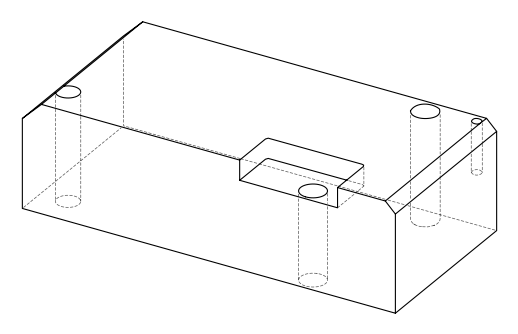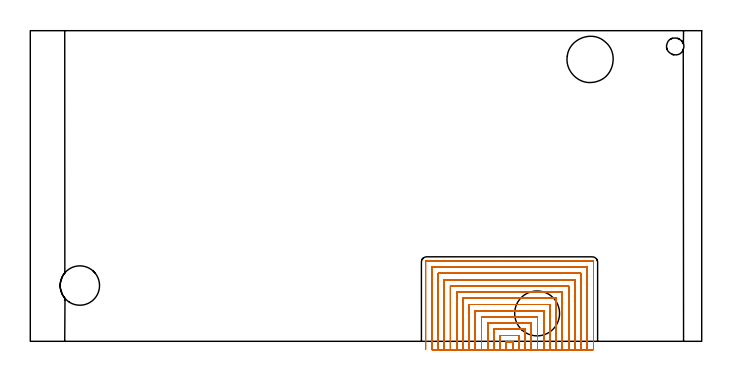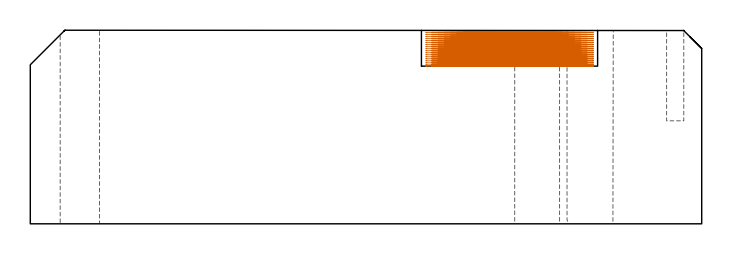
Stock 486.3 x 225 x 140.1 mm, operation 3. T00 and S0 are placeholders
(PLAN: 16 operations, 12 tool changes, 169.5 min)
(1 AREA_MILL | FG_CHAMFER_SURFACE | UGT0205_001 | 16.7 min | 69746 mm3)
(2 AREA_MILL_1 | FG_CHAMFER_SURFACE_1 | UGT0205_001 | 9.26 min | 19310 mm3)
(3 MILL_SLOT | SLOT_PARTIAL_RECTANGULAR | NXT0201_008 | Follow Part, ap 1.5, ae 75% | 129.2 min | 202113 mm3)
(4 MILL_THROUGH_HOLE_FROM_SOLID_MATERIAL | STEP1HOLE_1 | NXT0201_007 | Circular | 9.17 min | 122987 mm3)
(5 MILL_BLIND_HOLE_FROM_SOLID_MATERIAL | STEP1POCKET | NXT0201_010 | Spiral | 1.01 min | 7874 mm3)
(6 SPOT_DRILL | STEP1HOLE | NXT0321_9005460120000 | 0.05 min | 213 mm3)
(7 SPOT_DRILL_1 | STEP1HOLE_2 | NXT0321_9005460120000 | 0.05 min | 202 mm3)
(8 DRILL_BLIND_HOLE_INTO_CENTER | STEP1HOLE | NXT0301_046 | 0.05 min | 355 mm3)
(9 GUN_DRILL_THROUGH_HOLE | STEP1HOLE | UGT0307_003 | 0.64 min | 4929 mm3)
(10 SPADE_DRILL_TO_ENLARGE_THROUGH_HOLE | STEP1HOLE | UGT0306_009 | 0.59 min | 32077 mm3)
(11 DRILL_TO_ENLARGE_THROUGH_HOLE | STEP1HOLE | UGT0301_392 | 0.61 min | 51656 mm3)
(12 DRILL_BLIND_HOLE_INTO_CENTER_1 | STEP1HOLE_2 | NXT0301_046 | 0.06 min | 369 mm3)
(13 GUN_DRILL_THROUGH_HOLE_1 | STEP1HOLE_2 | UGT0307_003 | 0.55 min | 3941 mm3)
(14 DRILL_TO_ENLARGE_THROUGH_HOLE_1 | STEP1HOLE_2 | NXT0301_102 | 0.49 min | 11769 mm3)
(15 DRILL_TO_ENLARGE_THROUGH_HOLE_2 | STEP1HOLE_2 | NXT0301_102 | 0.49 min | 0 mm3)
(16 DRILL_TO_ENLARGE_THROUGH_HOLE_3 | STEP1HOLE_2 | UGT0301_001 | 0.52 min | 78407 mm3)
(TOOL UGT0205_001 | Chamfer Mill 20 x 3 x 45 deg. | D20 FL50 Z2)
(TOOL NXT0201_008 | ENDMILL 6mm [2P460-0600-NA 1630] | D6 FL26 Z6)
(TOOL NXT0201_007 | ENDMILL 25mm [R216.25-25050GCK54P 1620] | D25 R3 FL54 Z5)
(TOOL NXT0201_010 | ENDMILL 10mm [2P460-1000-NA 1630] | D10 FL30 Z6)
(TOOL NXT0321_9005460120000 | NC Spot Drill, 142deg, 12mm, Carbide, Uncoated | D12 PA142 FL30 Z2)
(TOOL NXT0301_046 | Carbide Drill 7.5mm [860.1-0750-038A1-MM 2214] | D7.5 PA140 FL53 Z2)
(TOOL UGT0307_003 | Gun Drill 7 mm | D7 PA130 FL24 Z1)
(TOOL UGT0306_009 | Spade Drill 18.5mm | D18.5 PA132 FL10 Z2)
(TOOL UGT0301_392 | Twist Drill 28.5 mm | D28.5 PA118 FL165 Z2)
(TOOL NXT0301_102 | Carbide Drill 13.5mm [860.1-1350-108A1-MM 2214] | D13.5 PA140 FL123 Z2)
(TOOL UGT0301_001 | Twist Drill 32.5 mm | D32.5 PA118 FL185 Z2)
(OP 3 MILL_SLOT)
G17 G21 G94 G90
T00 M6
G54
G17 G0 G90 X349.4 Y-6. S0 M3
G43 Z150.1 H1
Z138.661
G94 G1 Y-3. F250.
Y-0.3 F500.
X344.8
Y-3.
Y-6. F250.
X353.9
Y-3.
Y4.2 F500.
X340.3
Y-3.
Y-6. F250.
X358.4
Y-3.
Y8.7 F500.
X335.8
Y-3.
Y-6. F250.
X362.9
Y-3.
Y13.2 F500.
X331.3
Y-3.
Y-6. F250.
X367.4
Y-3.
Y17.7 F500.
X326.8
Y-3.
Y-6. F250.
X371.9
Y-3.
Y22.2 F500.
X322.3
Y-3.
Y-6. F250.
X376.4
Y-3.
Y26.7 F500.
X317.8
Y-3.
Y-6. F250.
X380.9
Y-3.
Y31.2 F500.
X313.3
Y-3.
Y-6. F250.
X385.4
Y-3.
Y35.7 F500.
X308.8
Y-3.
Y-6. F250.
X389.9
Y-3.
Y40.2 F500.
X304.3
Y-3.
Y-6. F250.
X394.4
Y-3.
Y44.7 F500.
X299.8
Y-3.
Y-6. F250.
X398.9
Y-3.
Y49.2 F500.
X295.3
Y-3.
Y-6. F250.
X403.4
Y-3.
Y53.7 F500.
X290.8
Y-3.
Y-6. F250.
X407.9
Y-3.
Y57.4 F500.
G3 X407.1 Y58.2 R0.8
G1 X287.1
G3 X286.3 Y57.4 R0.8
G1 Y-3.
Y-6. F250.
G0 X349.4 Z137.222
G1 Y-3.
Y-0.3 F500.
X344.8
Y-3.
Y-6. F250.
X353.9
Y-3.
Y4.2 F500.
X340.3
Y-3.
Y-6. F250.
X358.4
Y-3.
Y8.7 F500.
X335.8
Y-3.
Y-6. F250.
X362.9
Y-3.
Y13.2 F500.
X331.3
Y-3.
Y-6. F250.
X367.4
Y-3.
Y17.7 F500.
X326.8
Y-3.
Y-6. F250.
X371.9
Y-3.
Y22.2 F500.
X322.3
Y-3.
Y-6. F250.
X376.4
Y-3.
Y26.7 F500.
X317.8
Y-3.
Y-6. F250.
X380.9
Y-3.
Y31.2 F500.
X313.3
Y-3.
Y-6. F250.
X385.4
Y-3.
Y35.7 F500.
X308.8
Y-3.
Y-6. F250.
X389.9
Y-3.
Y40.2 F500.
X304.3
Y-3.
Y-6. F250.
X394.4
Y-3.
Y44.7 F500.
X299.8
Y-3.
Y-6. F250.
X398.9
Y-3.
Y49.2 F500.
X295.3
Y-3.
Y-6. F250.
X403.4
Y-3.
Y53.7 F500.
X290.8
Y-3.
Y-6. F250.
X407.9
Y-3.
Y57.4 F500.
G3 X407.1 Y58.2 R0.8
G1 X287.1
G3 X286.3 Y57.4 R0.8
G1 Y-3.
Y-6. F250.
G0 X349.4 Z135.783
G1 Y-3.
Y-0.3 F500.
X344.8
Y-3.
Y-6. F250.
X353.9
Y-3.
Y4.2 F500.
X340.3
Y-3.
Y-6. F250.
X358.4
Y-3.
Y8.7 F500.
X335.8
Y-3.
Y-6. F250.
X362.9
Y-3.
Y13.2 F500.
X331.3
Y-3.
Y-6. F250.
X367.4
Y-3.
Y17.7 F500.
X326.8
Y-3.
Y-6. F250.
X371.9
Y-3.
Y22.2 F500.
X322.3
Y-3.
Y-6. F250.
X376.4
Y-3.
Y26.7 F500.
X317.8
Y-3.
Y-6. F250.
X380.9
Y-3.
Y31.2 F500.
X313.3
Y-3.
Y-6. F250.
X385.4
Y-3.
Y35.7 F500.
X308.8
Y-3.
Y-6. F250.
X389.9
Y-3.
Y40.2 F500.
X304.3
Y-3.
Y-6. F250.
X394.4
Y-3.
Y44.7 F500.
X299.8
Y-3.
Y-6. F250.
X398.9
Y-3.
Y49.2 F500.
X295.3
Y-3.
Y-6. F250.
X403.4
Y-3.
Y53.7 F500.
X290.8
Y-3.
Y-6. F250.
X407.9
Y-3.
Y57.4 F500.
G3 X407.1 Y58.2 R0.8
G1 X287.1
G3 X286.3 Y57.4 R0.8
G1 Y-3.
Y-6. F250.
G0 X349.4 Z134.344
G1 Y-3.
Y-0.3 F500.
X344.8
Y-3.
Y-6. F250.
X353.9
Y-3.
Y4.2 F500.
X340.3
Y-3.
Y-6. F250.
X358.4
Y-3.
Y8.7 F500.
X335.8
Y-3.
Y-6. F250.
X362.9
Y-3.
Y13.2 F500.
X331.3
Y-3.
Y-6. F250.
X367.4
Y-3.
Y17.7 F500.
X326.8
Y-3.
Y-6. F250.
X371.9
Y-3.
Y22.2 F500.
X322.3
Y-3.
Y-6. F250.
X376.4
Y-3.
Y26.7 F500.
X317.8
Y-3.
Y-6. F250.
X380.9
Y-3.
Y31.2 F500.
X313.3
Y-3.
Y-6. F250.
X385.4
Y-3.
Y35.7 F500.
X308.8
Y-3.
Y-6. F250.
X389.9
Y-3.
Y40.2 F500.
X304.3
Y-3.
Y-6. F250.
X394.4
Y-3.
Y44.7 F500.
X299.8
Y-3.
Y-6. F250.
X398.9
Y-3.
Y49.2 F500.
X295.3
Y-3.
Y-6. F250.
X403.4
Y-3.
Y53.7 F500.
X290.8
Y-3.
Y-6. F250.
X407.9
Y-3.
Y57.4 F500.
G3 X407.1 Y58.2 R0.8
G1 X287.1
G3 X286.3 Y57.4 R0.8
G1 Y-3.
Y-6. F250.
G0 X349.4 Z132.905
G1 Y-3.
Y-0.3 F500.
X344.8
Y-3.
Y-6. F250.
X353.9
Y-3.
Y4.2 F500.
X340.3
Y-3.
Y-6. F250.
X358.4
Y-3.
Y8.7 F500.
X335.8
Y-3.
Y-6. F250.
X362.9
Y-3.
Y13.2 F500.
X331.3
Y-3.
Y-6. F250.
X367.4
Y-3.
Y17.7 F500.
X326.8
Y-3.
Y-6. F250.
X371.9
Y-3.
Y22.2 F500.
X322.3
Y-3.
Y-6. F250.
X376.4
Y-3.
Y26.7 F500.
X317.8
Y-3.
Y-6. F250.
X380.9
Y-3.
Y31.2 F500.
X313.3
Y-3.
Y-6. F250.
X385.4
Y-3.
Y35.7 F500.
X308.8
Y-3.
Y-6. F250.
X389.9
Y-3.
Y40.2 F500.
X304.3
Y-3.
Y-6. F250.
X394.4
Y-3.
Y44.7 F500.
X299.8
Y-3.
Y-6. F250.
X398.9
Y-3.
Y49.2 F500.
X295.3
Y-3.
Y-6. F250.
X403.4
Y-3.
Y53.7 F500.
X290.8
Y-3.
Y-6. F250.
X407.9
Y-3.
Y57.4 F500.
G3 X407.1 Y58.2 R0.8
G1 X287.1
G3 X286.3 Y57.4 R0.8
G1 Y-3.
Y-6. F250.
G0 X349.4 Z131.467
G1 Y-3.
Y-0.3 F500.
X344.8
Y-3.
Y-6. F250.
X353.9
Y-3.
Y4.2 F500.
X340.3
Y-3.
Y-6. F250.
X358.4
Y-3.
Y8.7 F500.
X335.8
Y-3.
Y-6. F250.
X362.9
Y-3.
Y13.2 F500.
X331.3
Y-3.
Y-6. F250.
X367.4
Y-3.
Y17.7 F500.
X326.8
Y-3.
Y-6. F250.
X371.9
Y-3.
Y22.2 F500.
X322.3
Y-3.
Y-6. F250.
X376.4
Y-3.
Y26.7 F500.
X317.8
Y-3.
Y-6. F250.
X380.9
Y-3.
Y31.2 F500.
X313.3
Y-3.
Y-6. F250.
X385.4
Y-3.
Y35.7 F500.
X308.8
Y-3.
Y-6. F250.
X389.9
Y-3.
Y40.2 F500.
X304.3
Y-3.
Y-6. F250.
X394.4
Y-3.
Y44.7 F500.
X299.8
Y-3.
Y-6. F250.
X398.9
Y-3.
Y49.2 F500.
X295.3
Y-3.
Y-6. F250.
X403.4
Y-3.
Y53.7 F500.
X290.8
Y-3.
Y-6. F250.
X407.9
Y-3.
Y57.4 F500.
G3 X407.1 Y58.2 R0.8
G1 X287.1
G3 X286.3 Y57.4 R0.8
G1 Y-3.
Y-6. F250.
G0 X349.4 Z130.028
G1 Y-3.
Y-0.3 F500.
X344.8
Y-3.
Y-6. F250.
X353.9
Y-3.
Y4.2 F500.
X340.3
Y-3.
Y-6. F250.
X358.4
Y-3.
Y8.7 F500.
X335.8
Y-3.
Y-6. F250.
X362.9
Y-3.
Y13.2 F500.
X331.3
Y-3.
Y-6. F250.
X367.4
Y-3.
Y17.7 F500.
X326.8
Y-3.
Y-6. F250.
X371.9
Y-3.
Y22.2 F500.
X322.3
Y-3.
Y-6. F250.
X376.4
Y-3.
Y26.7 F500.
X317.8
Y-3.
Y-6. F250.
X380.9
Y-3.
Y31.2 F500.
X313.3
Y-3.
Y-6. F250.
X385.4
Y-3.
Y35.7 F500.
X308.8
Y-3.
Y-6. F250.
X389.9
Y-3.
Y40.2 F500.
X304.3
Y-3.
Y-6. F250.
X394.4
Y-3.
Y44.7 F500.
X299.8
Y-3.
Y-6. F250.
X398.9
Y-3.
Y49.2 F500.
X295.3
Y-3.
Y-6. F250.
X403.4
Y-3.
Y53.7 F500.
X290.8
Y-3.
Y-6. F250.
X407.9
Y-3.
Y57.4 F500.
G3 X407.1 Y58.2 R0.8
G1 X287.1
G3 X286.3 Y57.4 R0.8
G1 Y-3.
Y-6. F250.
G0 X349.4 Z128.589
G1 Y-3.
Y-0.3 F500.
X344.8
Y-3.
Y-6. F250.
X353.9
Y-3.
Y4.2 F500.
X340.3
Y-3.
Y-6. F250.
X358.4
Y-3.
Y8.7 F500.
X335.8
Y-3.
Y-6. F250.
X362.9
Y-3.
Y13.2 F500.
X331.3
Y-3.
Y-6. F250.
X367.4
Y-3.
Y17.7 F500.
X326.8
Y-3.
Y-6. F250.
X371.9
Y-3.
Y22.2 F500.
X322.3
Y-3.
Y-6. F250.
X376.4
Y-3.
Y26.7 F500.
X317.8
Y-3.
Y-6. F250.
X380.9
Y-3.
Y31.2 F500.
X313.3
Y-3.
Y-6. F250.
X385.4
Y-3.
Y35.7 F500.
X308.8
Y-3.
Y-6. F250.
X389.9
Y-3.
Y40.2 F500.
X304.3
Y-3.
Y-6. F250.
X394.4
Y-3.
Y44.7 F500.
X299.8
Y-3.
Y-6. F250.
X398.9
Y-3.
Y49.2 F500.
X295.3
Y-3.
Y-6. F250.
X403.4
Y-3.
Y53.7 F500.
X290.8
Y-3.
Y-6. F250.
X407.9
Y-3.
Y57.4 F500.
G3 X407.1 Y58.2 R0.8
G1 X287.1
G3 X286.3 Y57.4 R0.8
G1 Y-3.
Y-6. F250.
G0 X349.4 Z127.15
G1 Y-3.
Y-0.3 F500.
X344.8
Y-3.
Y-6. F250.
X353.9
Y-3.
Y4.2 F500.
X340.3
Y-3.
Y-6. F250.
X358.4
Y-3.
Y8.7 F500.
X335.8
Y-3.
Y-6. F250.
X362.9
Y-3.
Y13.2 F500.
X331.3
Y-3.
Y-6. F250.
X367.4
Y-3.
Y17.7 F500.
X326.8
Y-3.
Y-6. F250.
X371.9
Y-3.
Y22.2 F500.
X322.3
Y-3.
Y-6. F250.
X376.4
Y-3.
Y26.7 F500.
X317.8
Y-3.
Y-6. F250.
X380.9
Y-3.
Y31.2 F500.
X313.3
Y-3.
Y-6. F250.
X385.4
Y-3.
Y35.7 F500.
X308.8
Y-3.
Y-6. F250.
X389.9
Y-3.
Y40.2 F500.
X304.3
Y-3.
Y-6. F250.
X394.4
Y-3.
Y44.7 F500.
X299.8
Y-3.
Y-6. F250.
X398.9
Y-3.
Y49.2 F500.
X295.3
Y-3.
Y-6. F250.
X403.4
Y-3.
Y53.7 F500.
X290.8
Y-3.
Y-6. F250.
X407.9
Y-3.
Y57.4 F500.
G3 X407.1 Y58.2 R0.8
G1 X287.1
G3 X286.3 Y57.4 R0.8
G1 Y-3.
Y-6. F250.
G0 X349.4 Z125.711
G1 Y-3.
Y-0.3 F500.
X344.8
Y-3.
Y-6. F250.
X353.9
Y-3.
Y4.2 F500.
X340.3
Y-3.
Y-6. F250.
X358.4
Y-3.
Y8.7 F500.
X335.8
Y-3.
Y-6. F250.
X362.9
Y-3.
Y13.2 F500.
X331.3
Y-3.
Y-6. F250.
X367.4
Y-3.
Y17.7 F500.
X326.8
Y-3.
Y-6. F250.
X371.9
Y-3.
Y22.2 F500.
X322.3
Y-3.
Y-6. F250.
X376.4
Y-3.
Y26.7 F500.
X317.8
Y-3.
Y-6. F250.
X380.9
Y-3.
Y31.2 F500.
X313.3
Y-3.
Y-6. F250.
X385.4
Y-3.
Y35.7 F500.
X308.8
Y-3.
Y-6. F250.
X389.9
Y-3.
Y40.2 F500.
X304.3
Y-3.
Y-6. F250.
X394.4
Y-3.
Y44.7 F500.
X299.8
Y-3.
Y-6. F250.
X398.9
Y-3.
Y49.2 F500.
X295.3
Y-3.
Y-6. F250.
X403.4
Y-3.
Y53.7 F500.
X290.8
Y-3.
Y-6. F250.
X407.9
Y-3.
Y57.4 F500.
G3 X407.1 Y58.2 R0.8
G1 X287.1
G3 X286.3 Y57.4 R0.8
G1 Y-3.
Y-6. F250.
G0 X349.4 Z124.272
G1 Y-3.
Y-0.3 F500.
X344.8
Y-3.
Y-6. F250.
X353.9
Y-3.
Y4.2 F500.
X340.3
Y-3.
Y-6. F250.
X358.4
Y-3.
Y8.7 F500.
X335.8
Y-3.
Y-6. F250.
X362.9
Y-3.
Y13.2 F500.
X331.3
Y-3.
Y-6. F250.
X367.4
Y-3.
Y17.7 F500.
X326.8
Y-3.
Y-6. F250.
X371.9
Y-3.
Y22.2 F500.
X322.3
Y-3.
Y-6. F250.
X376.4
Y-3.
Y26.7 F500.
X317.8
Y-3.
Y-6. F250.
X380.9
Y-3.
Y31.2 F500.
X313.3
Y-3.
Y-6. F250.
X385.4
Y-3.
Y35.7 F500.
X308.8
Y-3.
Y-6. F250.
X389.9
Y-3.
Y40.2 F500.
X304.3
Y-3.
Y-6. F250.
X394.4
Y-3.
Y44.7 F500.
X299.8
Y-3.
Y-6. F250.
X398.9
Y-3.
Y49.2 F500.
X295.3
Y-3.
Y-6. F250.
X403.4
Y-3.
Y53.7 F500.
X290.8
Y-3.
Y-6. F250.
X407.9
Y-3.
Y57.4 F500.
G3 X407.1 Y58.2 R0.8
G1 X287.1
G3 X286.3 Y57.4 R0.8
G1 Y-3.
Y-6. F250.
G0 X349.4 Z122.833
G1 Y-3.
Y-0.3 F500.
X344.8
Y-3.
Y-6. F250.
X353.9
Y-3.
Y4.2 F500.
X340.3
Y-3.
Y-6. F250.
X358.4
Y-3.
Y8.7 F500.
X335.8
Y-3.
Y-6. F250.
X362.9
Y-3.
Y13.2 F500.
X331.3
Y-3.
Y-6. F250.
X367.4
Y-3.
Y17.7 F500.
X326.8
Y-3.
Y-6. F250.
X371.9
Y-3.
Y22.2 F500.
X322.3
Y-3.
Y-6. F250.
X376.4
Y-3.
Y26.7 F500.
X317.8
Y-3.
Y-6. F250.
X380.9
Y-3.
Y31.2 F500.
X313.3
Y-3.
Y-6. F250.
X385.4
Y-3.
Y35.7 F500.
X308.8
Y-3.
Y-6. F250.
X389.9
Y-3.
Y40.2 F500.
X304.3
Y-3.
Y-6. F250.
X394.4
Y-3.
Y44.7 F500.
X299.8
Y-3.
Y-6. F250.
X398.9
Y-3.
Y49.2 F500.
X295.3
Y-3.
Y-6. F250.
X403.4
Y-3.
Y53.7 F500.
X290.8
Y-3.
Y-6. F250.
X407.9
Y-3.
Y57.4 F500.
G3 X407.1 Y58.2 R0.8
G1 X287.1
G3 X286.3 Y57.4 R0.8
G1 Y-3.
Y-6. F250.
G0 X349.4 Z121.394
G1 Y-3.
Y-0.3 F500.
X344.8
Y-3.
Y-6. F250.
X353.9
Y-3.
Y4.2 F500.
X340.3
Y-3.
Y-6. F250.
X358.4
Y-3.
Y8.7 F500.
X335.8
Y-3.
Y-6. F250.
X362.9
Y-3.
Y13.2 F500.
X331.3
Y-3.
Y-6. F250.
X367.4
Y-3.
Y17.7 F500.
X326.8
Y-3.
Y-6. F250.
X371.9
Y-3.
Y22.2 F500.
X322.3
Y-3.
Y-6. F250.
X376.4
Y-3.
Y26.7 F500.
X317.8
Y-3.
Y-6. F250.
X380.9
Y-3.
Y31.2 F500.
X313.3
Y-3.
Y-6. F250.
X385.4
Y-3.
Y35.7 F500.
X308.8
Y-3.
Y-6. F250.
X389.9
Y-3.
Y40.2 F500.
X304.3
Y-3.
Y-6. F250.
X394.4
Y-3.
Y44.7 F500.
X299.8
Y-3.
Y-6. F250.
X398.9
Y-3.
Y49.2 F500.
X295.3
Y-3.
Y-6. F250.
X403.4
Y-3.
Y53.7 F500.
X290.8
Y-3.
Y-6. F250.
X407.9
Y-3.
Y57.4 F500.
G3 X407.1 Y58.2 R0.8
G1 X287.1
G3 X286.3 Y57.4 R0.8
G1 Y-3.
Y-6. F250.
G0 X349.4 Z119.956
G1 Y-3.
Y-0.3 F500.
X344.8
Y-3.
Y-6. F250.
X353.9
Y-3.
Y4.2 F500.
X340.3
Y-3.
Y-6. F250.
X358.4
Y-3.
Y8.7 F500.
X335.8
Y-3.
Y-6. F250.
X362.9
Y-3.
Y13.2 F500.
X331.3
Y-3.
Y-6. F250.
X367.4
Y-3.
Y17.7 F500.
X326.8
Y-3.
Y-6. F250.
X371.9
Y-3.
Y22.2 F500.
X322.3
Y-3.
Y-6. F250.
X376.4
Y-3.
Y26.7 F500.
X317.8
Y-3.
Y-6. F250.
X380.9
Y-3.
Y31.2 F500.
X313.3
Y-3.
Y-6. F250.
X385.4
Y-3.
Y35.7 F500.
X308.8
Y-3.
Y-6. F250.
X389.9
Y-3.
Y40.2 F500.
X304.3
Y-3.
Y-6. F250.
X394.4
Y-3.
Y44.7 F500.
X299.8
Y-3.
Y-6. F250.
X398.9
Y-3.
Y49.2 F500.
X295.3
Y-3.
Y-6. F250.
X403.4
Y-3.
Y53.7 F500.
X290.8
Y-3.
Y-6. F250.
X407.9
Y-3.
Y57.4 F500.
G3 X407.1 Y58.2 R0.8
G1 X287.1
G3 X286.3 Y57.4 R0.8
G1 Y-3.
Y-6. F250.
G0 X349.4 Z118.517
G1 Y-3.
Y-0.3 F500.
X344.8
Y-3.
Y-6. F250.
X353.9
Y-3.
Y4.2 F500.
X340.3
Y-3.
Y-6. F250.
X358.4
Y-3.
Y8.7 F500.
X335.8
Y-3.
Y-6. F250.
X362.9
Y-3.
Y13.2 F500.
X331.3
Y-3.
Y-6. F250.
X367.4
Y-3.
Y17.7 F500.
X326.8
Y-3.
Y-6. F250.
X371.9
Y-3.
Y22.2 F500.
X322.3
Y-3.
Y-6. F250.
X376.4
Y-3.
Y26.7 F500.
X317.8
Y-3.
Y-6. F250.
X380.9
Y-3.
Y31.2 F500.
X313.3
Y-3.
Y-6. F250.
X385.4
Y-3.
Y35.7 F500.
X308.8
Y-3.
Y-6. F250.
X389.9
Y-3.
Y40.2 F500.
X304.3
Y-3.
Y-6. F250.
X394.4
Y-3.
Y44.7 F500.
X299.8
Y-3.
Y-6. F250.
X398.9
Y-3.
Y49.2 F500.
X295.3
Y-3.
Y-6. F250.
X403.4
Y-3.
Y53.7 F500.
X290.8
Y-3.
Y-6. F250.
X407.9
Y-3.
Y57.4 F500.
G3 X407.1 Y58.2 R0.8
G1 X287.1
G3 X286.3 Y57.4 R0.8
G1 Y-3.
Y-6. F250.
G0 X349.4 Z117.078
G1 Y-3.
Y-0.3 F500.
X344.8
Y-3.
Y-6. F250.
X353.9
Y-3.
Y4.2 F500.
X340.3
Y-3.
Y-6. F250.
X358.4
Y-3.
Y8.7 F500.
X335.8
Y-3.
Y-6. F250.
X362.9
Y-3.
Y13.2 F500.
X331.3
Y-3.
Y-6. F250.
X367.4
Y-3.
Y17.7 F500.
X326.8
Y-3.
Y-6. F250.
X371.9
Y-3.
Y22.2 F500.
X322.3
Y-3.
Y-6. F250.
X376.4
Y-3.
Y26.7 F500.
X317.8
Y-3.
Y-6. F250.
X380.9
Y-3.
Y31.2 F500.
X313.3
Y-3.
Y-6. F250.
X385.4
Y-3.
Y35.7 F500.
X308.8
Y-3.
Y-6. F250.
X389.9
Y-3.
Y40.2 F500.
X304.3
Y-3.
Y-6. F250.
X394.4
Y-3.
Y44.7 F500.
X299.8
Y-3.
Y-6. F250.
X398.9
Y-3.
Y49.2 F500.
X295.3
Y-3.
Y-6. F250.
X403.4
Y-3.
Y53.7 F500.
X290.8
Y-3.
Y-6. F250.
X407.9
Y-3.
Y57.4 F500.
G3 X407.1 Y58.2 R0.8
G1 X287.1
G3 X286.3 Y57.4 R0.8
G1 Y-3.
Y-6. F250.
G0 X349.4 Z115.639
G1 Y-3.
Y-0.3 F500.
X344.8
Y-3.
Y-6. F250.
X353.9
Y-3.
Y4.2 F500.
X340.3
Y-3.
Y-6. F250.
X358.4
Y-3.
Y8.7 F500.
X335.8
Y-3.
Y-6. F250.
X362.9
Y-3.
Y13.2 F500.
X331.3
Y-3.
Y-6. F250.
X367.4
Y-3.
Y17.7 F500.
X326.8
Y-3.
Y-6. F250.
X371.9
Y-3.
Y22.2 F500.
X322.3
Y-3.
Y-6. F250.
X376.4
Y-3.
Y26.7 F500.
X317.8
Y-3.
Y-6. F250.
X380.9
Y-3.
Y31.2 F500.
X313.3
Y-3.
Y-6. F250.
X385.4
Y-3.
Y35.7 F500.
X308.8
Y-3.
Y-6. F250.
X389.9
Y-3.
Y40.2 F500.
X304.3
Y-3.
Y-6. F250.
X394.4
Y-3.
Y44.7 F500.
X299.8
Y-3.
Y-6. F250.
X398.9
Y-3.
Y49.2 F500.
X295.3
Y-3.
Y-6. F250.
X403.4
Y-3.
Y53.7 F500.
X290.8
Y-3.
Y-6. F250.
X407.9
Y-3.
Y57.4 F500.
G3 X407.1 Y58.2 R0.8
G1 X287.1
G3 X286.3 Y57.4 R0.8
G1 Y-3.
Y-6. F250.
G0 X349.4 Z114.2
G1 Y-3.
Y-0.3 F500.
X344.8
Y-3.
Y-6. F250.
X353.9
Y-3.
Y4.2 F500.
X340.3
Y-3.
Y-6. F250.
X358.4
Y-3.
Y8.7 F500.
X335.8
Y-3.
Y-6. F250.
X362.9
Y-3.
Y13.2 F500.
X331.3
Y-3.
Y-6. F250.
X367.4
Y-3.
Y17.7 F500.
X326.8
Y-3.
Y-6. F250.
X371.9
Y-3.
Y22.2 F500.
X322.3
Y-3.
Y-6. F250.
X376.4
Y-3.
Y26.7 F500.
X317.8
Y-3.
Y-6. F250.
X380.9
Y-3.
Y31.2 F500.
X313.3
Y-3.
Y-6. F250.
X385.4
Y-3.
Y35.7 F500.
X308.8
Y-3.
Y-6. F250.
X389.9
Y-3.
Y40.2 F500.
X304.3
Y-3.
Y-6. F250.
X394.4
Y-3.
Y44.7 F500.
X299.8
Y-3.
Y-6. F250.
X398.9
Y-3.
Y49.2 F500.
X295.3
Y-3.
Y-6. F250.
X403.4
Y-3.
Y53.7 F500.
X290.8
Y-3.
Y-6. F250.
X407.9
Y-3.
Y57.4 F500.
G3 X407.1 Y58.2 R0.8
G1 X287.1
G3 X286.3 Y57.4 R0.8
G1 Y-3.
Y-6. F250.
G0 Z150.1
M5
M2
